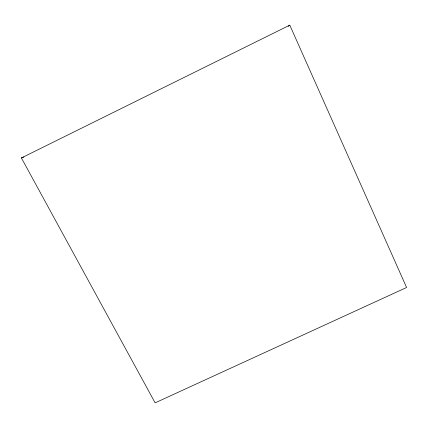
<?xml version="1.0" encoding="UTF-8"?>
<svg xmlns="http://www.w3.org/2000/svg" width="428" height="428" viewBox="0 0 428 428"><rect width="100%" height="100%" fill="white"/><g stroke="black" fill="none" stroke-linecap="round" stroke-linejoin="round"><path stroke-width="0.64" d="M288.188 26.365L289.783 25.15L406.6 287.488L155.134 402.85L21.4 157.948L289.783 25.15M21.4 157.948L23.893 157.017"/></g></svg>
